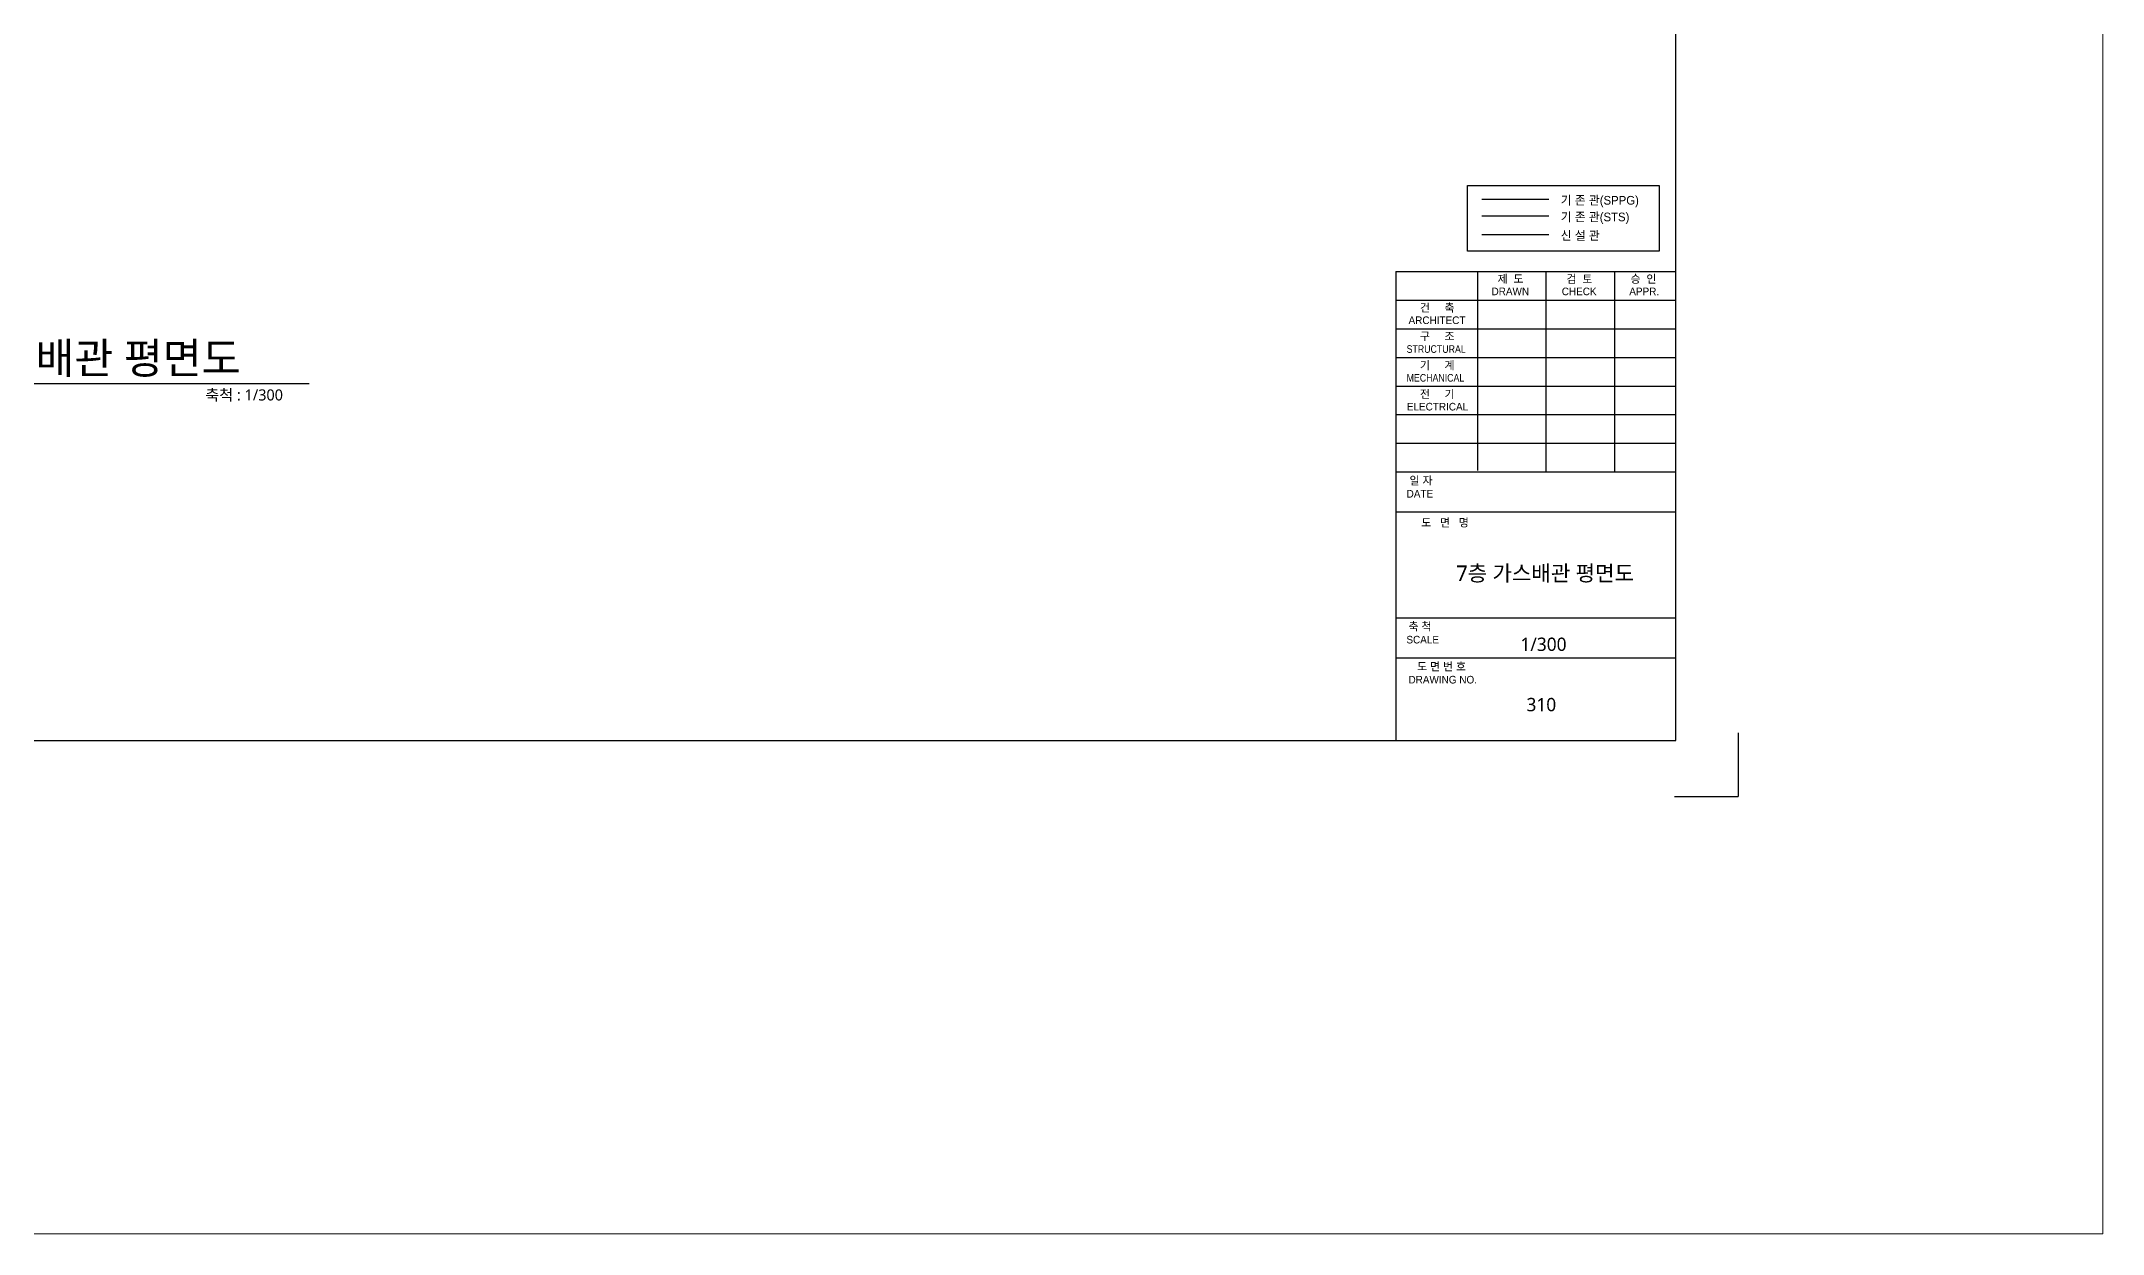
# Model space of a CAD drawing. Header units: millimetres. Extents: x 16332047 to 33387680, y -14835522 to -7015081.
# Drawn here: x 17155344 to 17225106, y -7536127 to -7495780 of the extents above; entities that cross this region are included whole.
import ezdxf
from ezdxf.enums import TextEntityAlignment as Align

# ---------------------------------------------------------------- set-up
doc = ezdxf.new("R2010")
doc.units = ezdxf.units.MM
doc.header["$LTSCALE"] = 300
doc.header["$MEASUREMENT"] = 0
doc.layers.get('0').update_dxf_attribs({"linetype": 'CONTINUOUS'})
for name, color, linetype in [('3', 3, 'CONTINUOUS'), ('A-HAT', 5, 'CONTINUOUS'), ('LINE', 2, 'CONTINUOUS'), ('TITLE', 1, 'CONTINUOUS')]:
    doc.layers.add(name, color=color, linetype=linetype)
doc.styles.add('GHD', font='')
doc.styles.add('GHS', font='')
doc.styles.add('맑은 고딕', font='malgun.ttf')
doc.styles.get('GHD').set_extended_font_data('Dotum')
doc.styles.get('GHS').set_extended_font_data('Dotum')

msp = doc.modelspace()

# ---------------------------------------------------------------- linework, layer by layer
at = {"layer": '3', "color": 0}
for p, q in [((17210656, -7519436), (17210656, -7439115)), ((17201179, -7503568), (17201179, -7519436))]:
    msp.add_line(p, q, dxfattribs=at)
at = {"layer": '3', "color": 0, "linetype": 'Continuous'}
for p, q in [((17201179, -7503568), (17210656, -7503568)), ((17203944, -7503568), (17203944, -7510307)), ((17206261, -7503568), (17206261, -7510352)), ((17208581, -7503568), (17208581, -7510352)), ((17201179, -7504537), (17210656, -7504537)), ((17201179, -7505506), (17210656, -7505506)), ((17201179, -7506475), (17210656, -7506475)), ((17201179, -7507445), (17210656, -7507445)), ((17201179, -7508414), (17210656, -7508414)), ((17201179, -7509383), (17210656, -7509383)), ((17201179, -7510352), (17210656, -7510352)), ((17201179, -7511698), (17210656, -7511698)), ((17201179, -7515290), (17210656, -7515290)), ((17201179, -7516636), (17210656, -7516636)), ((17096778, -7519436), (17201179, -7519436)), ((17201179, -7519436), (17210656, -7519436)), ((17201179, -7519436), (17210656, -7519436)), ((17212772, -7519183), (17212772, -7521337)), ((17212772, -7519183), (17212772, -7521337)), ((17212772, -7519183), (17212772, -7521337)), ((17212772, -7519183), (17212772, -7521337)), ((17210618, -7521337), (17212772, -7521337))]:
    msp.add_line(p, q, dxfattribs=at)
at = {"layer": 'A-HAT', "color": 3}
msp.add_line((17204099, -7501127), (17206356, -7501127), dxfattribs=at)
at = {"layer": 'A-HAT', "color": 6}
msp.add_line((17204099, -7501691), (17206356, -7501691), dxfattribs=at)
at = {"layer": 'A-HAT', "color": 1}
msp.add_line((17204099, -7502321), (17206356, -7502321), dxfattribs=at)
at = {"layer": 'A-HAT', "color": 4, "lineweight": 5}
msp.add_lwpolyline([(16332047, -7340504), (17225106, -7340504), (17225106, -7536127), (16332047, -7536127)], close=True, dxfattribs=at)
at = {"layer": 'A-HAT', "color": 7}
msp.add_lwpolyline([(17203609, -7500663), (17210098, -7500663), (17210098, -7502881), (17203609, -7502881)], close=True, dxfattribs=at)
at = {"layer": 'LINE', "color": 7}
msp.add_line((17145783, -7507355), (17164411, -7507355), dxfattribs=at)

# ---------------------------------------------------------------- texts
at = {"style": '맑은 고딕'}
msp.add_text('7층 가스배관 평면도', height=525, dxfattribs=at).set_placement((17206235, -7513779), align=Align.MIDDLE_CENTER)
for s, p in [('1/300', (17205402, -7516407)), ('310', (17205605, -7518448))]:
    msp.add_text(s, height=450, dxfattribs=at).set_placement(p)
at = {"layer": '3', "color": 0, "lineweight": 13, "style": 'GHD'}
for s, height, p in [('기 존 관(SPPG)', 294.03, (17206763, -7501308)), ('기 존 관(STS)', 294, (17206763, -7501872)), ('신 설 관', 294, (17206763, -7502502))]:
    msp.add_text(s, height=height, dxfattribs=at).set_placement(p)
at = {"layer": '3', "color": 0, "style": 'GHS'}
for s, height, p in [('DRAWN', 257.2, (17205058, -7504244)), ('제  도', 270.8, (17205066, -7503815)), ('CHECK', 257.2, (17207388, -7504244)), ('검  토', 270.8, (17207396, -7503815)), ('APPR.', 257.2, (17209589, -7504244)), ('승  인', 270.8, (17209564, -7503815)), ('건     축', 270.8, (17202585, -7504789)), ('ARCHITECT', 257.2, (17202577, -7505219)), ('구     조', 270.8, (17202585, -7505764)), ('기     계', 270.8, (17202585, -7506739)), ('전     기', 270.8, (17202585, -7507714)), ('ELECTRICAL', 257.2, (17202594, -7508143)), ('일 자', 270.8, (17202036, -7510638)), ('DATE', 257.2, (17201998, -7511091)), ('도   면   명', 270.8, (17202849, -7512060)), ('축 척', 270.8, (17202002, -7515572)), ('SCALE', 257.2, (17202093, -7516026)), ('도 면 번 호', 270.8, (17202731, -7516926)), ('DRAWING NO.', 257.23, (17202771, -7517380))]:
    msp.add_text(s, height=height, dxfattribs=at).set_placement(p, align=Align.MIDDLE)
at = {"layer": '3', "color": 0, "style": 'GHS', "width": 0.884351}
for s, p in [('STRUCTURAL', (17201549, -7506322)), ('MECHANICAL', (17201549, -7507297))]:
    msp.add_text(s, height=257.2, dxfattribs=at).set_placement(p)
at = {"layer": 'TITLE', "color": 7, "style": '맑은 고딕'}
msp.add_text('7층 가스배관 평면도', height=1050, dxfattribs=at).set_placement((17150058, -7507028))
msp.add_text('축척 : 1/300', height=375, dxfattribs=at).set_placement((17163524, -7507934), align=Align.RIGHT)

doc.saveas('drawing.dxf')
